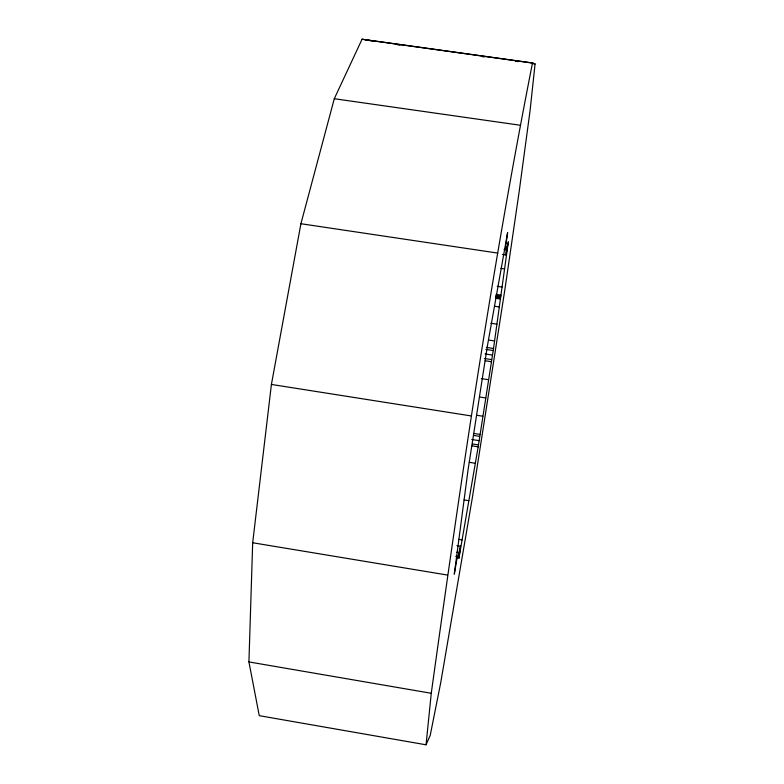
<?xml version="1.0" encoding="UTF-8"?>
<svg xmlns="http://www.w3.org/2000/svg" width="784" height="784" viewBox="0 0 784 784"><rect width="100%" height="100%" fill="white"/><g stroke="black" fill="none" stroke-linecap="round" stroke-linejoin="round"><path stroke-width="1.18" d="M502.407 254.428L506.013 254.967L506.15 246.578L505.347 249.087L507.611 232.613L487.354 346.214L468.058 469.822L454.279 574.192L457.278 556.954L457.503 558.139L460.531 546.193L456.925 545.605M248.93 661.931L252.683 542.753L271.411 384.444L300.919 223.724L334.288 98.725L362.081 39.2L532.493 62.945L535.07 63.965L530.072 110.691L519.233 191.12L504.788 290.168L472.311 497.967L440.696 682.805L430.23 735.323L426.055 744.8L259.259 715.674L248.93 661.931L431.259 693.281L426.055 744.8M460.531 546.193L458.895 558.384L478.181 446.831L493.538 348.488L508.346 241.776L506.013 254.967M431.259 693.281C460.551 482.523 491.274 271.744 532.493 62.945M365.609 39.827L533.012 63.151M397.557 44.806L399.977 45.139M481.993 56.575L484.414 56.909M515.774 61.279L518.185 61.613M532.659 63.631L535.07 63.965M334.288 98.725L519.9 125.185M504.043 249.292L506.474 249.645M300.919 223.724L497.722 253.085M500.947 268.393L504.582 268.941M497.242 286.327L502.064 287.052M496.105 294.412L500.947 295.147M495.978 295.372L500.809 296.097M495.851 296.323L500.682 297.048M495.713 297.293L500.545 298.028M495.586 298.263L500.408 298.998M494.469 306.221L499.3 306.956M490.892 323.253L496.919 324.174M488.579 340.05L494.586 340.981M486.315 347.371L493.538 348.488M485.943 349.419L493.185 350.536M485.139 353.937L492.401 355.064M484.385 358.494L491.607 359.611M485.218 360.758L491.245 361.689M481.288 378.594L488.491 379.711M479.612 396.998L485.668 397.949M476.79 415.285L482.787 416.235M271.411 384.444L471.507 415.981M473.879 433.454L479.886 434.405M473.614 435.414L479.612 436.365M471.782 439.501L479.024 440.647M472.429 443.95L478.446 444.9M472.174 445.871L478.181 446.831M469.322 462.315L475.339 463.285M464.069 499.927L468.861 500.711M458.464 539.333L462.09 539.931M456.758 552.22L459.15 552.622M455.72 556.248L458.14 556.65M252.683 542.753L447.497 575.064M362.081 39.2L373.694 41.258"/></g></svg>
